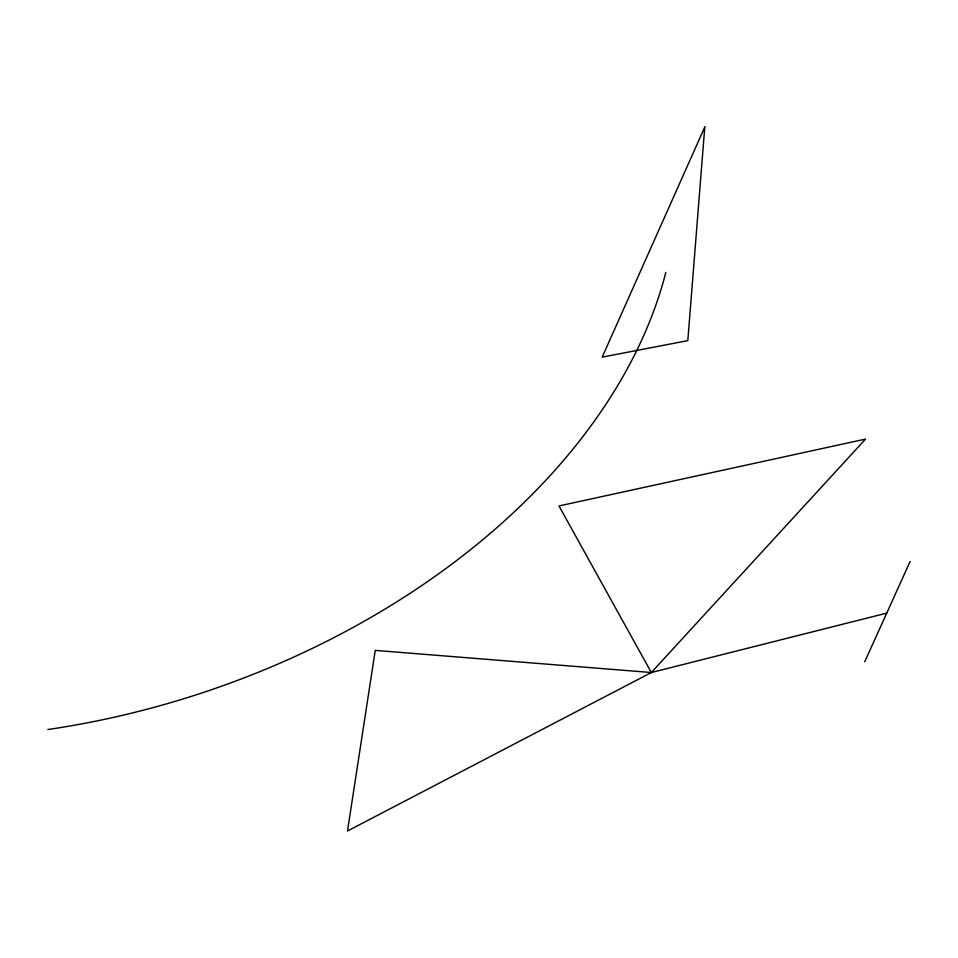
<?xml version="1.0" encoding="UTF-8"?>
<svg xmlns="http://www.w3.org/2000/svg" width="958" height="958" viewBox="0 0 958 958"><rect width="100%" height="100%" fill="white"/><g stroke="black" fill="none" stroke-linecap="round" stroke-linejoin="round"><path stroke-width="1.44" d="M864.715 661.798L910.1 561.472M651.344 672.528L375.249 650.386L347.491 831.005L651.344 672.528L865.529 439.087L558.981 505.956L651.344 672.528L886.737 613.12M665.81 272.419A628.053 424.562 -17.8 0 1 47.9 729.529M704.777 126.995L687.808 340.617L602.187 357.13L704.777 126.995"/></g></svg>
